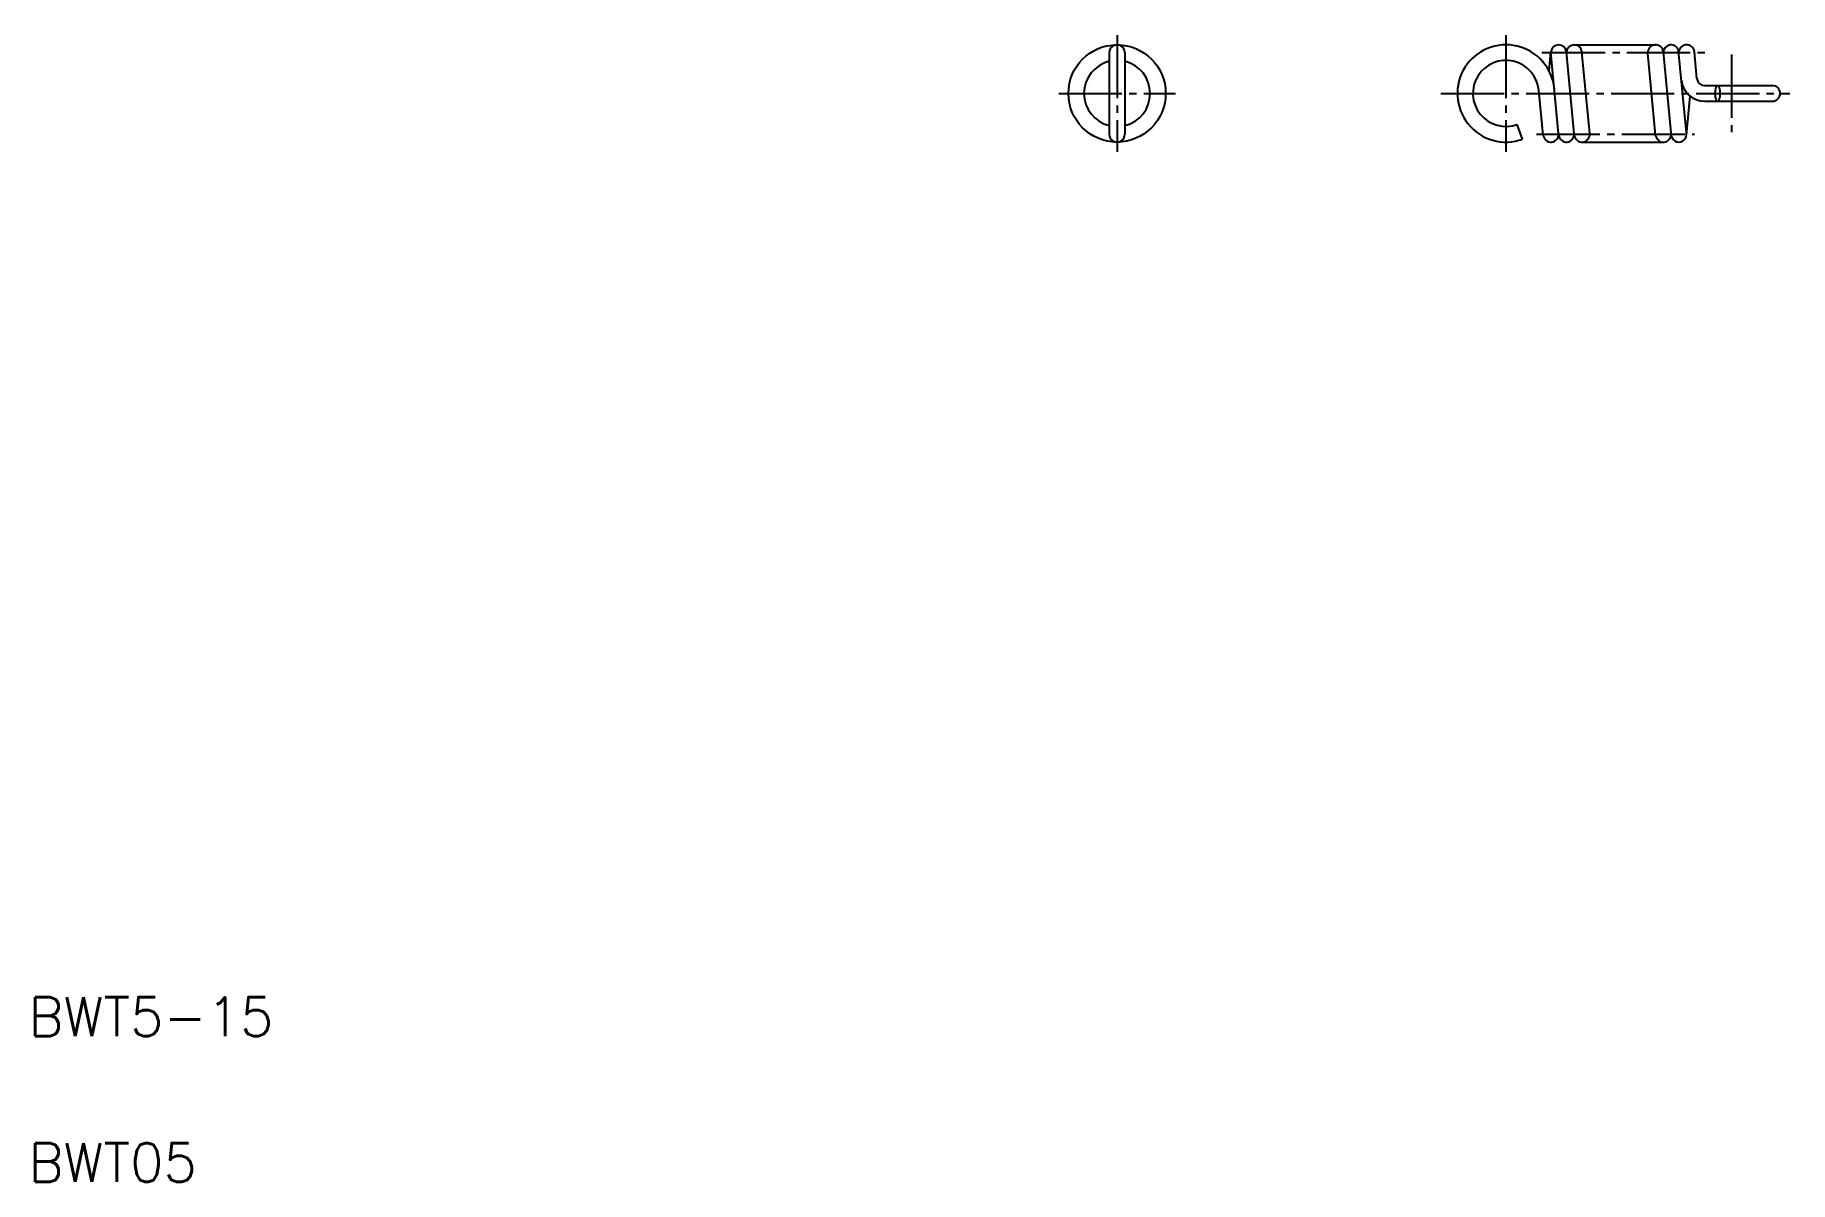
# Model space of a CAD drawing. Extents: x 5.3 to 95.6, y 5 to 64.
import ezdxf

# ---------------------------------------------------------------- set-up
doc = ezdxf.new("R2010")
doc.units = 0
doc.header["$LTSCALE"] = 0.25
doc.linetypes.add('CENTER', pattern=[17.5, 13, -1.5, 1.5, -1.5])
doc.linetypes.add('PHANTOM', pattern=[63.5, 31.75, -6.35, 6.35, -6.35, 6.35, -6.35])
doc.layers.get('0').update_dxf_attribs({"linetype": 'CONTINUOUS'})
doc.layers.add('CENTER', color=1, linetype='CENTER')
doc.styles.get("Standard").update_dxf_attribs({"font": 'txt', "bigfont": 'BIGFONT'})

msp = doc.modelspace()

# ---------------------------------------------------------------- linework, layer by layer
at = {"color": 3, "linetype": 'PHANTOM'}
for p, q in [((84.489, 63.474), (88.67, 63.474)), ((84.889, 58.474), (89.07, 58.474))]:
    msp.add_line(p, q, dxfattribs=at)
for p, q in [((60.579, 63.074), (60.579, 58.874)), ((61.379, 63.074), (61.379, 58.874)), ((83.197, 62.128), (83.29, 63.112)), ((83.687, 58.912), (83.289, 63.09)), ((84.487, 58.912), (84.087, 63.112)), ((85.287, 58.912), (84.887, 63.112)), ((88.671, 58.836), (88.271, 63.036)), ((89.068, 63.112), (89.48, 58.783)), ((90.259, 58.965), (89.859, 63.165)), ((90.799, 61.736), (90.668, 63.112)), ((61.379, 62.024), (61.379, 62.024)), ((91.197, 61.374), (94.679, 61.374)), ((61.379, 60.974), (61.379, 60.974)), ((82.89, 58.836), (82.672, 61.135)), ((90.268, 58.836), (90.458, 60.829)), ((91.197, 60.574), (94.679, 60.574)), ((81.834, 58.625), (81.561, 59.376))]:
    msp.add_line(p, q)
msp.add_lwpolyline([(91.998, 60.974, 0.024572), (91.992, 61.085, 0.031378), (91.975, 61.197, 0.056492), (91.939, 61.303, 0.26041), (91.861, 61.374, 0.259086), (91.783, 61.302, 0.056162), (91.747, 61.197, 0.031293), (91.73, 61.086, 0.024809), (91.724, 60.974, 0.024572), (91.73, 60.863, 0.031378), (91.747, 60.751, 0.056492), (91.783, 60.645, 0.26041), (91.861, 60.574, 0.259086), (91.939, 60.645, 0.056162), (91.974, 60.751, 0.031293), (91.992, 60.862, 0.024809)], format="xyb", close=True, dxfattribs=at)
msp.add_circle((60.979, 60.974), 2.5)
for centre, radius, start, end in [((60.979, 63.074), 0.4, 0, 180.00001), ((80.979, 60.974), 2.5, 5.44033, 290), ((83.689, 63.074), 0.4, 5.44033, 174.55966), ((84.489, 63.074), 0.4, 5.44033, 174.55966), ((88.67, 63.074), 0.4, 5.44033, 185.44033), ((89.47, 63.074), 0.4, 13.13697, 180.00001), ((90.27, 63.074), 0.4, 5.44033, 185.44033), ((60.979, 60.974), 1.7, 103.60896, 256.39104), ((60.979, 60.974), 1.7, 283.60896, 76.39104), ((80.979, 60.974), 1.7, 5.44033, 290), ((91.197, 61.774), 1.2, 185.44034, 270), ((91.197, 61.774), 0.4, 185.44034, 270), ((94.679, 60.974), 0.4, 270, 90), ((60.979, 58.874), 0.4, 179.99999, 0.00001), ((83.289, 58.874), 0.4, 185.44034, 5.44033), ((84.089, 58.874), 0.4, 185.44034, 5.44033), ((84.889, 58.874), 0.4, 185.44034, 5.44033), ((89.07, 58.874), 0.4, 185.44034, 5.44033), ((89.87, 58.874), 0.4, 193.13696, 13.13697)]:
    msp.add_arc(centre, radius, start, end)
at = {"layer": 'CENTER', "color": 1, "linetype": 'CENTER'}
for p, q in [((60.979, 63.974), (60.979, 57.974)), ((80.979, 63.974), (80.979, 57.974)), ((82.827, 63.074), (91.271, 63.074)), ((92.579, 62.974), (92.579, 58.974)), ((57.979, 60.974), (63.979, 60.974)), ((77.634, 60.974), (95.579, 60.974)), ((82.556, 58.874), (90.679, 58.874))]:
    msp.add_line(p, q, dxfattribs=at)

# ---------------------------------------------------------------- texts
for s, p in [('BWT5-15', (5, 12.5)), ('BWT05', (5, 5))]:
    msp.add_text(s, height=2).set_placement(p)

doc.saveas('drawing.dxf')
